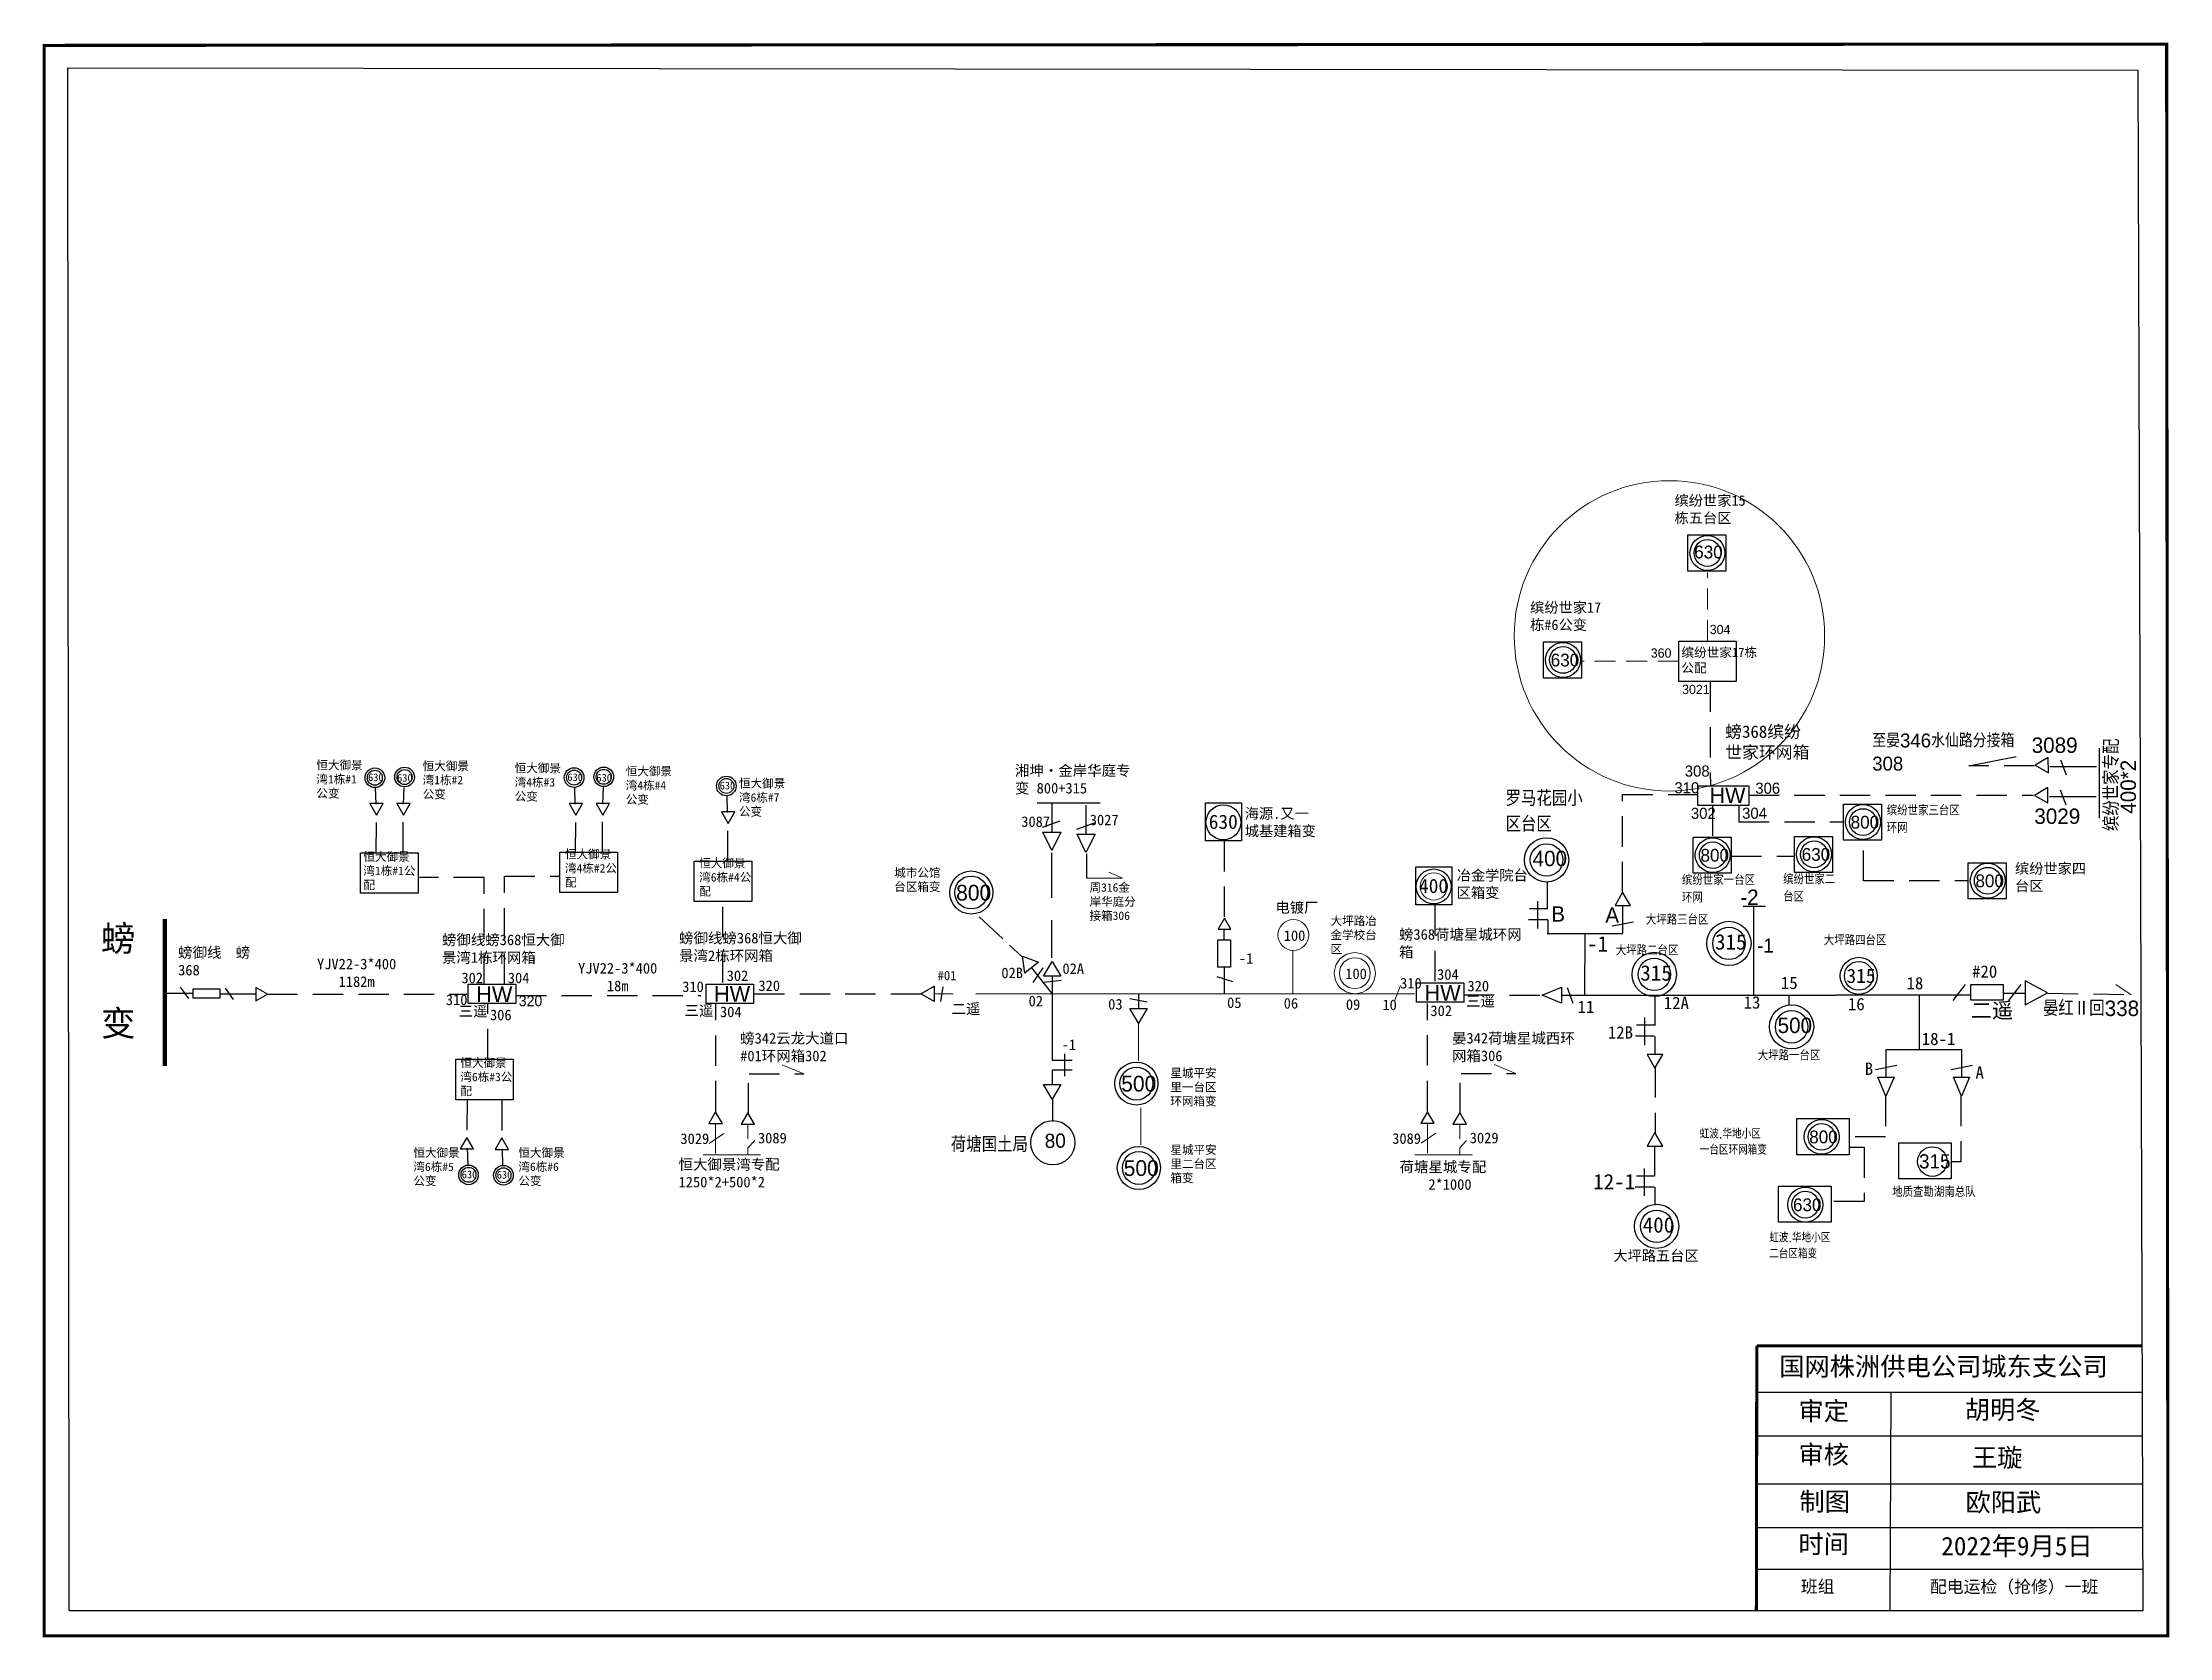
# Model space of a CAD drawing. Extents: x 0 to 344, y 0 to 258.
import ezdxf

# ---------------------------------------------------------------- set-up
doc = ezdxf.new("R2010")
doc.units = 0
doc.header["$LTSCALE"] = 0.774411
doc.linetypes.add('ACAD_ISO02W100', pattern=[15, 12, -3])
doc.linetypes.add('DASHED2', pattern=[9.525, 6.35, -3.175])
doc.layers.get('0').update_dxf_attribs({"linetype": 'CONTINUOUS'})
doc.layers.add('0-RefEdit0', color=7, linetype='CONTINUOUS')
doc.layers.add('Layer2', color=1, linetype='CONTINUOUS')
doc.styles.add('hztxt_txtstyle_0.00_0_0', font='', dxfattribs={"bigfont": 'hztxt.shx'})
doc.styles.add('hztxt_txtstyle_1.50_0_0', font='', dxfattribs={"height": 1.5, "bigfont": 'hztxt.shx'})
doc.styles.add('hztxt_txtstyle_1.69_0_0', font='', dxfattribs={"height": 1.690165, "bigfont": 'hztxt.shx'})
doc.styles.add('hztxt_txtstyle_2.25_0_0', font='', dxfattribs={"height": 2.25, "bigfont": 'hztxt.shx'})
doc.styles.add('hztxt_txtstyle_2.30_0_0', font='', dxfattribs={"height": 2.3, "bigfont": 'hztxt.shx'})
doc.styles.add('hztxt_txtstyle_2.50_0_0', font='', dxfattribs={"height": 2.5, "bigfont": 'hztxt.shx'})
doc.styles.add('hztxt_txtstyle_2.55_0_0', font='', dxfattribs={"height": 2.548625, "bigfont": 'hztxt.shx'})
doc.styles.add('hztxt_txtstyle_3.94_0_0', font='', dxfattribs={"height": 3.937672, "bigfont": 'hztxt.shx'})
doc.styles.add('hztxt_txtstyle_4.37_0_0', font='', dxfattribs={"height": 4.365533, "bigfont": 'hztxt.shx'})
doc.styles.add('hztxt_txtstyle_4.80_0_0', font='', dxfattribs={"height": 4.796915, "bigfont": 'hztxt.shx'})
doc.styles.add('SimSun_txtstyle_1.37_0_0', font='simsun.ttc', dxfattribs={"height": 1.371729})
doc.styles.add('SimSun_txtstyle_1.71_0_0', font='simsun.ttc', dxfattribs={"height": 1.714662})
doc.styles.add('SimSun_txtstyle_1.80_0_0', font='simsun.ttc', dxfattribs={"height": 1.8})
doc.styles.add('SimSun_txtstyle_2.00_0_0', font='simsun.ttc', dxfattribs={"height": 2})
doc.styles.add('SimSun_txtstyle_2.50_0_0', font='simsun.ttc', dxfattribs={"height": 2.5})
doc.styles.get("Standard").update_dxf_attribs({"font": 'simkai_0.ttf', "height": 2.5})
doc.styles.add('字体', font='simkai_0.ttf', dxfattribs={"height": 2.5})
doc.styles.add('宋', font='', dxfattribs={"height": 2.5})
doc.styles.add('宋体_txtstyle_1.50_0_0', font='SIMSUN.TTC', dxfattribs={"height": 1.5})
doc.styles.add('宋体_txtstyle_1.71_0_0', font='SIMSUN.TTC', dxfattribs={"height": 1.714662})
doc.styles.add('宋体_txtstyle_2.00_0_0', font='SIMSUN.TTC', dxfattribs={"height": 2})
doc.styles.add('宋体_txtstyle_2.50_0_0', font='SIMSUN.TTC', dxfattribs={"height": 2.5})
doc.styles.add('宋体_txtstyle_200.00_0_0200', font='SIMSUN.TTC', dxfattribs={"height": 200})
doc.styles.add('宋体_txtstyle_3.00_0_0', font='SIMSUN.TTC', dxfattribs={"height": 3})
doc.styles.add('楷体_GB2312_txtstyle_1.71_0_0', font='SIMKAI.TTF', dxfattribs={"height": 1.714662})
doc.styles.add('楷体_GB2312_txtstyle_2.50_0_0', font='SIMKAI.TTF', dxfattribs={"height": 2.5})
doc.styles.add('楷体_GB2312_txtstyle_3.00_0_0', font='SIMKAI.TTF', dxfattribs={"height": 3})
doc.styles.get('hztxt_txtstyle_0.00_0_0').set_extended_font_data('hztxt')
doc.styles.get('hztxt_txtstyle_1.50_0_0').set_extended_font_data('hztxt')
doc.styles.get('hztxt_txtstyle_1.69_0_0').set_extended_font_data('hztxt')
doc.styles.get('hztxt_txtstyle_2.25_0_0').set_extended_font_data('hztxt')
doc.styles.get('hztxt_txtstyle_2.30_0_0').set_extended_font_data('hztxt')
doc.styles.get('hztxt_txtstyle_2.50_0_0').set_extended_font_data('hztxt')
doc.styles.get('hztxt_txtstyle_2.55_0_0').set_extended_font_data('hztxt')
doc.styles.get('hztxt_txtstyle_3.94_0_0').set_extended_font_data('hztxt')
doc.styles.get('hztxt_txtstyle_4.37_0_0').set_extended_font_data('hztxt')
doc.styles.get('hztxt_txtstyle_4.80_0_0').set_extended_font_data('hztxt')
doc.styles.get('宋').set_extended_font_data('SimSun')

# ---------------------------------------------------------------- blocks, each defined once
blk = doc.blocks.new('A$C455C52E7')
for radius in [3, 2.33]:
    blk.add_circle((3, 3), radius)
at = {"insert": (1.01, 4.15), "char_height": 2.3, "width": 4.8377, "attachment_point": 1}
blk.add_mtext('315', dxfattribs=at)

msp = doc.modelspace()

# ---------------------------------------------------------------- linework, layer by layer
at = {"color": 7, "linetype": 'DASHED2', "lineweight": 0, "ltscale": 0.693657}
for p, q in [((269.58, 161.34), (269.58, 172.44)), ((264.92, 158.07), (249.33, 158.07))]:
    msp.add_line(p, q, dxfattribs=at)
at = {"linetype": 'DASHED2'}
for p, q in [((269.98, 154.79), (270.03, 137.93)), ((191.31, 128.93), (191.31, 116.37)), ((225.38, 118.54), (225.38, 105.99)), ((76.59, 103.89), (106.54, 103.89)), ((115.16, 104.16), (142.18, 104.16)), ((261.1, 92.3), (261.1, 81.58)), ((292.48, 79.32), (294.96, 79.32)), ((298.38, 81.01), (292.6, 81.01)), ((294.96, 79.32), (294.96, 70.54)), ((294.96, 70.54), (289.76, 70.54))]:
    msp.add_line(p, q, dxfattribs=at)
at = {"color": 0, "linetype": 'Continuous'}
for p, q in [((311.89, 141.11), (319.53, 142.61)), ((333.06, 132.65), (333.06, 143.96)), ((325.01, 141.01), (332.58, 141.01)), ((324.94, 136.13), (332.51, 136.13)), ((163.33, 127.04), (163.33, 119.76)), ((243.63, 117.97), (243.63, 122.26)), ((243.63, 117.97), (240.76, 117.97)), ((242.04, 119.18), (242.04, 114.75)), ((255.79, 118.38), (255.79, 113.94)), ((275.33, 118.41), (278.97, 118.41)), ((151.6, 116.64), (155.46, 113.07)), ((163.33, 116.11), (163.33, 110.01)), ((243.68, 116.16), (240.57, 116.16)), ((243.58, 113.94), (255.79, 113.94)), ((243.68, 116.16), (243.68, 113.94)), ((254.1, 115.18), (257.56, 115.87)), ((156.52, 112.08), (158.62, 110.14)), ((159.02, 107.55), (158.64, 110.28)), ((158.64, 110.28), (161.23, 109.29)), ((161.23, 109.29), (159.02, 107.55)), ((160.1, 108.4), (163.38, 104.24)), ((161.89, 108.4), (160.3, 106.02)), ((162.05, 107.03), (163.44, 109.4)), ((164.85, 107.03), (162.05, 107.03)), ((163.42, 107.03), (163.42, 93.46)), ((163.44, 109.4), (164.85, 107.03)), ((22.22, 105.28), (23.54, 103.43)), ((34.45, 104.15), (28.61, 104.15)), ((29.47, 105.11), (30.79, 103.26)), ((164.88, 106.33), (162.15, 106.02)), ((178.79, 102.83), (176.02, 103.4)), ((177.4, 104.07), (177.4, 101.79)), ((242.81, 103.98), (245.9, 105.26)), ((245.9, 102.65), (242.81, 103.98)), ((245.9, 105.26), (245.9, 102.65)), ((246.86, 105.2), (247.74, 102.68)), ((290.33, 104.03), (312.2, 104.02)), ((311.31, 105.69), (309.32, 103.13)), ((317.62, 104.3), (320.99, 104.3)), ((320.32, 105.69), (318.34, 103.13)), ((321.01, 106.27), (321.01, 102.41)), ((324.64, 104.33), (321.01, 106.27)), ((321.01, 102.41), (324.64, 104.33)), ((175.98, 101.79), (178.79, 101.79)), ((177.4, 99.41), (175.98, 101.79)), ((178.79, 101.79), (177.4, 99.41)), ((163.42, 93.46), (166.66, 93.46)), ((165.45, 94.46), (165.45, 90.84)), ((298.46, 95.15), (298.46, 90.72)), ((298.5, 95.15), (310.71, 95.15)), ((310.71, 95.15), (310.71, 90.72)), ((166.68, 91.8), (163.44, 91.8)), ((163.44, 91.8), (163.44, 89.51)), ((296.78, 91.95), (300.23, 92.65)), ((298.45, 87.59), (297.16, 90.68)), ((297.16, 90.68), (299.78, 90.68)), ((299.78, 90.68), (298.45, 87.59)), ((309.02, 91.95), (312.48, 92.65)), ((309.41, 90.68), (312.02, 90.68)), ((310.7, 87.59), (309.41, 90.68)), ((312.02, 90.68), (310.7, 87.59)), ((162.01, 89.52), (164.82, 89.52)), ((163.43, 87.14), (162.01, 89.52)), ((164.82, 89.52), (163.43, 87.14)), ((163.46, 87.08), (163.46, 83.53)), ((277.59, 39.67), (339.96, 39.67)), ((299.24, 39.66), (299.08, 4.21)), ((277.59, 32.57), (339.96, 32.57)), ((277.59, 24.82), (339.96, 24.82)), ((277.59, 17.72), (339.96, 17.72)), ((277.65, 10.98), (340.02, 10.98))]:
    msp.add_line(p, q, dxfattribs=at)
at = {"color": 0, "linetype": 'DASHED2'}
for p, q in [((326.76, 142.1), (327.67, 139.66)), ((322.53, 141.11), (311.89, 141.11)), ((53.93, 134.9), (53.86, 137.63)), ((58.37, 134.9), (58.5, 137.63)), ((86.2, 134.92), (86.14, 137.65)), ((90.65, 134.92), (90.77, 137.65)), ((110.86, 133.57), (110.8, 136.29)), ((255.82, 120.65), (255.82, 136.56)), ((255.82, 136.48), (267.94, 136.48)), ((270.4, 134.72), (270.4, 129.49)), ((274.64, 134.72), (274.64, 131.92)), ((276.25, 136.39), (322.36, 136.39)), ((326.69, 137.22), (327.6, 134.78)), ((53.96, 127.01), (53.99, 133.12)), ((58.31, 127.1), (58.31, 133.16)), ((86.24, 127.03), (86.26, 133.15)), ((90.58, 127.13), (90.58, 133.18)), ((110.9, 125.68), (110.93, 131.79)), ((274.64, 132.05), (291.5, 132.05)), ((294.82, 122.5), (294.82, 129.13)), ((273.42, 126.5), (283.55, 126.5)), ((71.41, 123.01), (60.95, 123.01)), ((71.44, 105.64), (71.41, 123.01)), ((74.74, 105.78), (74.74, 123.24)), ((74.74, 123.24), (83.59, 123.24)), ((294.85, 122.55), (311.71, 122.55)), ((110.1, 106.01), (110.1, 119.01)), ((36.31, 104.11), (68.88, 104.11)), ((230.12, 104.02), (242.81, 103.98)), ((324.7, 104.3), (338.13, 104.05)), ((72.02, 93.59), (72.01, 102.53)), ((108.94, 85.15), (108.94, 102.61)), ((224.22, 85.18), (224.22, 102.64)), ((114.23, 84.82), (114.23, 91.24)), ((114.36, 91.24), (123.21, 91.24)), ((229.51, 84.85), (229.51, 91.27)), ((229.65, 91.27), (238.5, 91.27)), ((68.67, 87.04), (68.64, 80.93)), ((74.32, 86.98), (74.29, 80.87)), ((298.37, 87.69), (298.37, 81.01)), ((310.61, 87.69), (310.61, 76.97)), ((68.7, 79.16), (68.77, 76.43)), ((74.35, 79.09), (74.42, 76.36))]:
    msp.add_line(p, q, dxfattribs=at)
at = {"linetype": 'Continuous'}
for p, q in [((171.18, 135.06), (161.01, 135.06)), ((163.41, 130.4), (163.41, 135.06)), ((168.96, 130.09), (168.96, 134.76)), ((168.99, 126.86), (168.99, 122.9)), ((191.29, 112.91), (191.29, 114.65)), ((190.09, 107), (192.61, 106.17)), ((191.32, 104.16), (191.32, 108.43)), ((261.02, 104.02), (261.02, 99.07)), ((259.35, 100.33), (259.35, 95.89)), ((261, 97.31), (257.88, 97.31)), ((260.95, 99.11), (258.07, 99.11)), ((261.05, 97.29), (261.05, 94.42)), ((261, 79.58), (261, 74.63)), ((259.33, 75.89), (259.33, 71.45)), ((260.98, 72.86), (257.86, 72.86)), ((260.93, 74.67), (258.05, 74.67)), ((261.03, 72.85), (261.03, 69.97))]:
    msp.add_line(p, q, dxfattribs=at)
at = {"color": 7, "linetype": 'Continuous', "lineweight": 0, "ltscale": 0.569532}
for p, q in [((168.99, 122.9), (174.8, 122.9)), ((174.8, 122.9), (172.58, 123.91))]:
    msp.add_line(p, q, dxfattribs=at)
at = {"color": 7, "linetype": 'Continuous', "lineweight": 0, "ltscale": 0.996949}
for p, q in [((202.39, 104.15), (202.39, 111.14)), ((219.83, 105.54), (218.93, 103.15))]:
    msp.add_line(p, q, dxfattribs=at)
at = {"color": 0, "linetype": 'ACAD_ISO02W100'}
msp.add_line((24.24, 104.25), (19.72, 104.26), dxfattribs=at)
for p, q in [((142.18, 104.16), (144.3, 105.45)), ((144.3, 102.97), (142.18, 104.16)), ((144.3, 105.45), (144.3, 102.97))]:
    msp.add_line(p, q)
at = {"color": 7, "linetype": 'Continuous', "lineweight": 0, "ltscale": 0.232568}
msp.add_line((144.3, 104.21), (147.37, 104.21), dxfattribs=at)
at = {"color": 7}
msp.add_line((145.41, 102.97), (145.78, 105.32), dxfattribs=at)
at = {"linetype": 'ByBlock'}
msp.add_line((151.05, 104.19), (222.12, 104.24), dxfattribs=at)
at = {"color": 0}
for p, q in [((245.9, 103.98), (290.3, 103.98)), ((282.76, 103.97), (282.76, 102.36)), ((303.86, 103.98), (303.86, 95.23))]:
    msp.add_line(p, q, dxfattribs=at)
at = {"color": 7, "linetype": 'Continuous', "lineweight": 0, "ltscale": 0.703076}
msp.add_line((338.17, 104.03), (335.69, 105.68), dxfattribs=at)
at = {"color": 7, "linetype": 'Continuous', "lineweight": 0, "ltscale": 0.488282}
for p, q in [((177.4, 99.41), (177.4, 93.39)), ((177.79, 85.73), (177.79, 79.71))]:
    msp.add_line(p, q, dxfattribs=at)
at = {"color": 7, "linetype": 'Continuous', "lineweight": 0, "ltscale": 0.962109}
for p, q in [((123.21, 91.24), (119.71, 92.7)), ((238.5, 91.27), (234.99, 92.72))]:
    msp.add_line(p, q, dxfattribs=at)
at = {"color": 7, "linetype": 'Continuous', "lineweight": 0, "ltscale": 0.403993}
for p, q in [((108.92, 83.18), (108.92, 78.33)), ((224.21, 83.21), (224.21, 78.35)), ((114.14, 79.24), (114.14, 78.2)), ((229.43, 79.26), (229.43, 78.23))]:
    msp.add_line(p, q, dxfattribs=at)
at = {"color": 7, "linetype": 'Continuous', "lineweight": 0, "ltscale": 0.346359}
for p, q in [((114.14, 83.05), (114.14, 80.69)), ((229.43, 83.08), (229.43, 80.71))]:
    msp.add_line(p, q, dxfattribs=at)
at = {"color": 7, "linetype": 'Continuous', "lineweight": 0, "ltscale": 1.122204}
for p, q in [((110.27, 81.56), (107.89, 79.95)), ((115.25, 80.43), (114.14, 79.24)), ((225.56, 81.59), (223.17, 79.97)), ((230.53, 80.45), (229.43, 79.26)), ((106.89, 78.1), (116.2, 78.1)), ((222.17, 78.13), (231.49, 78.13))]:
    msp.add_line(p, q, dxfattribs=at)
at = {"color": 0, "linetype": 'Continuous', "const_width": 0.5}
msp.add_lwpolyline([(0.16, 257.84), (343.93, 258.05), (344.13, 0.16), (0.16, 0.16)], close=True, dxfattribs=at)
at = {"color": 0, "linetype": 'Continuous'}
for points in [[(3.99, 254.22), (339.24, 253.8), (340.09, 4.21), (4.2, 4.21)], [(266.39, 178.53), (272.54, 178.53), (272.54, 172.68), (266.39, 172.68)], [(243, 161.2), (249.15, 161.2), (249.15, 155.35), (243, 155.35)], [(267.98, 134.72), (267.98, 137.91), (276.25, 137.91), (276.25, 134.72)], [(194.09, 135.14), (194.09, 128.99), (188.24, 128.99), (188.24, 135.14)], [(291.58, 134.93), (297.73, 134.93), (297.73, 129.08), (291.58, 129.08)], [(267.25, 129.57), (273.4, 129.57), (273.4, 123.72), (267.25, 123.72)], [(283.65, 129.7), (289.8, 129.7), (289.8, 123.86), (283.65, 123.86)], [(228.15, 124.75), (228.15, 118.6), (222.3, 118.6), (222.3, 124.75)], [(311.79, 125.43), (317.94, 125.43), (317.94, 119.59), (311.79, 119.59)], [(24.33, 104.99), (28.62, 104.99), (28.62, 103.47), (24.33, 103.47)], [(312.23, 105.7), (317.47, 105.7), (317.47, 103.14), (312.23, 103.14)]]:
    msp.add_lwpolyline(points, close=True, dxfattribs=at)
at = {"color": 0}
for points in [[(264.92, 161.34), (274.23, 161.34), (274.23, 154.79), (264.92, 154.79)], [(322.62, 141.22), (324.79, 140), (324.76, 142.48)], [(322.55, 136.33), (324.71, 135.12), (324.69, 137.6)], [(51.41, 127.03), (60.72, 127.03), (60.72, 120.48), (51.41, 120.48)], [(83.71, 127.14), (93.02, 127.14), (93.02, 120.59), (83.71, 120.59)], [(105.45, 125.68), (114.76, 125.68), (114.76, 119.13), (105.45, 119.13)], [(255.82, 120.65), (254.6, 118.49), (257.08, 118.52)], [(66.84, 93.59), (76.15, 93.59), (76.15, 87.04), (66.84, 87.04)], [(284.02, 83.97), (292.51, 83.97), (292.51, 78.1), (284.02, 78.1)]]:
    msp.add_lwpolyline(points, close=True, dxfattribs=at)
at = {"color": 0, "linetype": 'DASHED2'}
for points in [[(53.99, 133.12), (55.08, 135), (52.91, 135)], [(58.37, 133.12), (59.46, 135), (57.29, 135)], [(86.27, 133.15), (87.35, 135.02), (85.18, 135.02)], [(90.65, 133.15), (91.73, 135.02), (89.57, 135.02)], [(110.93, 131.79), (112.01, 133.67), (109.85, 133.67)], [(36.33, 104.12), (34.46, 105.21), (34.46, 103.04)], [(108.92, 85.06), (107.84, 83.18), (110.01, 83.18)], [(114.14, 84.93), (113.06, 83.05), (115.23, 83.05)], [(224.21, 85.08), (223.12, 83.21), (225.29, 83.21)], [(229.43, 84.96), (228.34, 83.08), (230.51, 83.08)], [(68.64, 80.93), (67.55, 79.06), (69.72, 79.06)], [(74.29, 80.87), (73.2, 78.99), (75.37, 78.99)]]:
    msp.add_lwpolyline(points, close=True, dxfattribs=at)
at = {"color": 0, "linetype": 'Continuous'}
for points, const_width in [([(19.72, 116.33), (19.73, 92.51)], 0.686), ([(277.55, 47.18), (277.48, 4.21)], 0.5), ([(277.59, 47.18), (339.96, 47.18)], 0.5)]:
    msp.add_lwpolyline(points, dxfattribs=dict(at, const_width=const_width))
at = {"linetype": 'Continuous'}
for points in [[(191.33, 116.45), (190.3, 114.66), (192.36, 114.66)], [(192.32, 112.92), (192.32, 108.5), (190.25, 108.5), (190.25, 112.92)], [(68.87, 105.73), (76.54, 105.73), (76.54, 102.61), (68.87, 102.61)], [(107.38, 105.76), (115.05, 105.76), (115.05, 102.64), (107.38, 102.64)], [(222.44, 105.95), (230.12, 105.95), (230.12, 102.82), (222.44, 102.82)], [(261.06, 92.14), (262.35, 94.37), (259.77, 94.37)], [(261.06, 81.73), (259.77, 79.5), (262.35, 79.5)]]:
    msp.add_lwpolyline(points, close=True, dxfattribs=at)
at = {"color": 7}
for points in [[(300.54, 80.06), (309.02, 80.06), (309.02, 74.19), (300.54, 74.19)], [(281.09, 73.04), (289.57, 73.04), (289.57, 67.17), (281.09, 67.17)]]:
    msp.add_lwpolyline(points, close=True, dxfattribs=at)
at = {"color": 12, "linetype": 'Continuous', "lineweight": 0, "ltscale": 1.529576, "true_color": 0xc00000}
msp.add_circle((263.4, 162.18), 25.14, dxfattribs=at)
at = {"color": 0}
for centre, radius in [((269.56, 175.61), 2.83), ((269.56, 175.61), 2.17), ((246.17, 158.28), 2.83), ((246.17, 158.28), 2.17), ((53.73, 139.19), 1.59), ((53.73, 139.19), 1.21), ((58.54, 139.31), 1.59), ((58.54, 139.31), 1.21), ((86, 139.22), 1.59), ((86, 139.22), 1.21), ((90.81, 139.34), 1.59), ((90.81, 139.34), 1.21), ((110.66, 137.86), 1.59), ((110.66, 137.86), 1.21), ((191.17, 131.97), 2.83), ((294.75, 132.01), 2.83), ((294.75, 132.01), 2.17), ((270.42, 126.65), 2.83), ((270.42, 126.65), 2.17), ((286.82, 126.79), 2.83), ((286.82, 126.79), 2.17), ((225.23, 121.58), 2.83), ((314.96, 122.51), 2.83), ((314.96, 122.51), 2.17), ((288.04, 81.02), 2.83), ((288.04, 81.02), 2.17), ((68.9, 74.86), 1.59), ((68.9, 74.86), 1.21), ((74.56, 74.8), 1.59), ((74.56, 74.8), 1.21)]:
    msp.add_circle(centre, radius, dxfattribs=at)
at = {"color": 0, "linetype": 'Continuous'}
for centre, radius in [((243.5, 125.88), 3.58), ((243.5, 125.88), 2.63), ((273.04, 112.36), 3.58), ((273.04, 112.36), 2.63), ((260.95, 107.33), 3.58), ((260.95, 107.33), 2.63), ((283.19, 98.85), 3.58), ((283.19, 98.85), 2.63), ((163.54, 80.07), 3.58), ((261.33, 66.52), 3.58), ((261.33, 66.52), 2.63)]:
    msp.add_circle(centre, radius, dxfattribs=at)
for centre, radius in [((150.33, 120.6), 3.49), ((150.33, 120.6), 2.67), ((177.07, 89.65), 3.49), ((177.07, 89.65), 2.67), ((177.47, 75.98), 3.49), ((177.47, 75.98), 2.67), ((285.4, 70.03), 2.83), ((285.4, 70.03), 2.17)]:
    msp.add_circle(centre, radius)
at = {"color": 7, "linetype": 'Continuous', "lineweight": 0, "ltscale": 0.561901}
msp.add_circle((225.23, 121.58), 2.2, dxfattribs=at)
at = {"color": 7, "linetype": 'Continuous', "lineweight": 0, "ltscale": 0.996949}
for centre, radius in [((202.49, 113.72), 2.5), ((212.45, 107.53), 3.33), ((212.45, 107.53), 2.5)]:
    msp.add_circle(centre, radius, dxfattribs=at)
at = {"color": 7}
msp.add_circle((305.98, 77.02), 2.4, dxfattribs=at)
at = {"layer": '0-RefEdit0', "ltscale": 2}
for p, q in [((161.87, 131.18), (164.73, 132.2)), ((167.42, 130.87), (170.27, 131.9)), ((161.87, 130.38), (164.84, 130.38)), ((163.36, 127.41), (161.93, 130.38)), ((164.84, 130.38), (163.36, 127.41)), ((167.42, 130.07), (170.38, 130.07)), ((168.9, 127.11), (167.48, 130.07)), ((170.38, 130.07), (168.9, 127.11))]:
    msp.add_line(p, q, dxfattribs=at)
at = {"layer": '0-RefEdit0', "color": 0, "linetype": 'ByBlock', "ltscale": 2}
msp.add_line((310.61, 76.97), (309.01, 76.97), dxfattribs=at)
at = {"layer": 'Layer2', "color": 0, "linetype": 'Continuous'}
for p, q in [((277.04, 118.41), (277.03, 103.98)), ((249.69, 113.94), (249.65, 104.03))]:
    msp.add_line(p, q, dxfattribs=at)

# ---------------------------------------------------------------- block references
at = {"color": 0, "rotation": 360}
msp.add_blockref('A$C455C52E7', (291.07, 104.1), dxfattribs=at)

# ---------------------------------------------------------------- texts
at = {"color": 7, "linetype": 'Continuous', "style": '宋体_txtstyle_2.00_0_0'}
msp.add_text('#20', height=2, dxfattribs=at).set_placement((312.41, 106.8))
at = {"color": 2, "linetype": 'Continuous', "true_color": 0xffff00}
msp.add_text('二遥', height=2.5, dxfattribs=at).set_placement((312.23, 100.26))
at = {"color": 0, "attachment_point": 1}
for s, insert, char_height, width, style in [('{\\fSimSun|b0|i0|c134|p2;缤纷世家15栋五台区}', (264.22, 184.95), 1.6902, 12.3911, 'hztxt_txtstyle_3.94_0_0'), ('630', (267.41, 176.8), 2.07, 4.3539, 'hztxt_txtstyle_0.00_0_0'), ('630', (244.17, 159.3), 2.07, 4.3539, 'hztxt_txtstyle_0.00_0_0'), ('3089', (322.07, 145.72), 2.5, 8.7401, 'hztxt_txtstyle_0.00_0_0'), ('{\\fSimSun|b0|i0|c134|p2;海源.又一城基建箱变}', (194.62, 134.24), 1.6902, 12.1394, 'hztxt_txtstyle_0.00_0_0'), ('罗马花园小区台区', (236.86, 137.11), 2.5, 14.0083, 'hztxt_txtstyle_0.00_0_0'), ('缤纷世家三台区环网', (298.59, 134.77), 1.69, 11.8243, 'hztxt_txtstyle_4.37_0_0'), ('800', (292.75, 133.03), 2.07, 4.3539, 'hztxt_txtstyle_0.00_0_0'), ('3029', (322.5, 134.21), 2.5, 8.7401, 'hztxt_txtstyle_0.00_0_0'), ('800', (268.43, 127.67), 2.07, 4.3539, 'hztxt_txtstyle_0.00_0_0'), ('630', (284.82, 127.81), 2.07, 4.3539, 'hztxt_txtstyle_0.00_0_0'), ('400', (241.24, 127.36), 2.5, 4.8377, 'hztxt_txtstyle_0.00_0_0'), ('{\\fSimSun|b0|i0|c134|p2;缤纷世家四台区}', (319.36, 125.34), 1.6902, 11.8243, 'hztxt_txtstyle_4.37_0_0'), ('缤纷世家一台区环网', (265.42, 123.48), 1.69, 12.0201, 'hztxt_txtstyle_3.94_0_0'), ('缤纷世家二台区', (281.81, 123.61), 1.69, 9.564, 'hztxt_txtstyle_3.94_0_0'), ('800', (312.96, 123.53), 2.07, 4.3539, 'hztxt_txtstyle_0.00_0_0'), ('大坪路三台区', (259.58, 117.07), 1.69, 16.3465, 'hztxt_txtstyle_0.00_0_0'), ('{\\fSimSun|b0|i0|c134|p2;315}', (270.78, 113.85), 2.5, 4.8377, 'hztxt_txtstyle_0.00_0_0'), ('大坪路四台区', (288.4, 113.74), 1.69, 16.3465, 'hztxt_txtstyle_0.00_0_0'), ('大坪路二台区', (254.71, 112.09), 1.69, 16.3465, 'hztxt_txtstyle_0.00_0_0'), ('-1', (277.59, 113.17), 2.3, 22.81, 'hztxt_txtstyle_0.00_0_0'), ('{\\fSimSun|b0|i0|c134|p2;315}', (258.68, 108.82), 2.5, 4.8377, 'hztxt_txtstyle_0.00_0_0'), ('500', (280.92, 100.33), 2.5, 4.8377, 'hztxt_txtstyle_0.00_0_0'), ('大坪路一台区', (277.7, 95.08), 1.69, 16.3465, 'hztxt_txtstyle_0.00_0_0'), ('{\\H0.92x;虹波.华地小区\\P一台区环网箱变}', (268.3, 82.3), 1.6902, 16.3465, 'hztxt_txtstyle_0.00_0_0'), ('800', (286.04, 82.04), 2.07, 4.3539, 'hztxt_txtstyle_0.00_0_0'), ('地质查勘湖南总队', (299.47, 72.97), 1.69, 19.8014, 'hztxt_txtstyle_4.80_0_0'), ('{\\fSimSun|b0|i0|c134|p2;400}', (259.07, 68), 2.5, 4.8377, 'hztxt_txtstyle_0.00_0_0'), ('{\\H0.92x;虹波.华地小区\\P二台区箱变}', (279.55, 65.47), 1.6902, 16.3465, 'hztxt_txtstyle_0.00_0_0'), ('{\\fSimSun|b0|i0|c134|p2;大坪路五台区}', (254.31, 62.62), 1.6902, 16.3465, 'hztxt_txtstyle_0.00_0_0')]:
    msp.add_mtext(s, dxfattribs=dict(at, insert=insert, char_height=char_height, width=width, style=style))
at = {"color": 7, "attachment_point": 1}
for s, insert, char_height, width, style in [('{\\fSimSun|b0|i0|c134|p2;缤纷世家17栋#6公变}', (240.83, 167.63), 1.6902, 12.3911, 'hztxt_txtstyle_1.69_0_0'), ('{\\fSimSun|b0|i0|c134|p2;缤纷世家17栋公配}', (265.33, 160.25), 1.5, 12.3911, 'hztxt_txtstyle_1.50_0_0'), ('{\\fSimSun|b0|i0|c134|p2;冶金学院台区箱变}', (228.94, 124.24), 1.6902, 12.1394, 'hztxt_txtstyle_1.69_0_0'), ('{\\fSimSun|b0|i0|c134|p2;电镀厂}', (199.61, 119.02), 1.6902, 12.1394, 'hztxt_txtstyle_1.69_0_0'), ('15', (281.45, 106.96), 2, 16.4292, '宋体_txtstyle_2.00_0_0'), ('18', (301.8, 106.91), 2, 16.4292, '宋体_txtstyle_2.00_0_0'), ('13', (275.41, 103.79), 2, 16.4292, '宋体_txtstyle_2.00_0_0'), ('16', (292.31, 103.53), 2, 16.4292, '宋体_txtstyle_2.00_0_0'), ('18-1', (304.27, 97.89), 2, 3.4516, '宋体_txtstyle_2.00_0_0'), ('315', (303.81, 78.2), 2.3, 4.8377, 'hztxt_txtstyle_0.00_0_0')]:
    msp.add_mtext(s, dxfattribs=dict(at, insert=insert, char_height=char_height, width=width, style=style))
at = {"color": 7, "linetype": 'DASHED2', "lineweight": 0, "ltscale": 0.693657, "char_height": 1.5, "attachment_point": 1, "style": 'hztxt_txtstyle_1.50_0_0'}
for s, insert in [('304', (269.93, 163.96)), ('360', (260.38, 160.15)), ('3021', (265.45, 154.25))]:
    msp.add_mtext(s, dxfattribs=dict(at, insert=insert))
at = {"color": 7, "linetype": 'Continuous', "attachment_point": 1}
for s, insert, char_height, width, style in [('螃368缤纷^M^J世家环网箱', (272.43, 147.66), 2, 16.1162, '宋体_txtstyle_2.00_0_0'), ('国网株洲供电公司城东支公司', (281.18, 45.32), 3, 82.0179, '楷体_GB2312_txtstyle_3.00_0_0'), ('胡明冬', (311.23, 38.32), 3, 23.4615, '宋体_txtstyle_3.00_0_0'), ('{\\fSimSun|b0|i0|c134|p2;王璇}', (312.39, 30.56), 3, 23.4615, '楷体_GB2312_txtstyle_3.00_0_0'), ('2022年9月5日', (307.42, 16.23), 3, 31.3309, '宋体_txtstyle_3.00_0_0')]:
    msp.add_mtext(s, dxfattribs=dict(at, insert=insert, char_height=char_height, width=width, style=style))
at = {"color": 2, "true_color": 0xffff00, "insert": (296.25, 146.36), "char_height": 2.25, "width": 26.1173, "attachment_point": 1, "style": 'hztxt_txtstyle_2.25_0_0'}
msp.add_mtext('至晏346水仙路分接箱308', dxfattribs=at)
at = {"color": 0, "attachment_point": 1, "style": 'hztxt_txtstyle_0.00_0_0'}
for s, insert, char_height, width, rotation in [('缤纷世家专配', (333.72, 130.55), 2.5, 27.5794, 90), ('400*2', (336.46, 133.36), 2.5, 8.7401, 90), ('80', (162.19, 81.5), 2.3, 4.8377, 1.2274)]:
    msp.add_mtext(s, dxfattribs=dict(at, insert=insert, char_height=char_height, width=width, rotation=rotation))
at = {"color": 0, "linetype": 'DASHED2'}
for s, insert, char_height, width, attachment_point, style in [('恒大御景湾1栋#1公变', (44.27, 141.92), 1.3717, 7.8977, 1, '宋'), ('恒大御景湾1栋#2公变', (61.48, 141.78), 1.3717, 7.8977, 1, '宋'), ('恒大御景湾4栋#3公变', (76.38, 141.43), 1.3717, 7.8977, 1, '宋'), ('630', (52.63, 139.88), 1.235, 1.6255, 1, '宋'), ('630', (57.33, 139.79), 1.235, 1.6255, 1, '宋'), ('630', (84.91, 139.9), 1.235, 1.6255, 1, '宋'), ('630', (89.61, 139.81), 1.235, 1.6255, 1, '宋'), ('恒大御景湾4栋#4公变', (94.37, 140.93), 1.3717, 7.8977, 1, '宋'), ('630', (109.57, 138.54), 1.235, 1.6255, 1, '宋'), ('{\\H0.9x;310}', (264.21, 138.47), 2, 5.1174, 1, 'hztxt_txtstyle_0.00_0_0'), ('{\\H0.9x;308}', (265.89, 141.18), 2, 5.1174, 1, 'hztxt_txtstyle_0.00_0_0'), ('{\\H0.9x;306}', (277.31, 138.4), 2, 5.1174, 1, 'hztxt_txtstyle_0.00_0_0'), ('{\\H0.9x;302}', (266.88, 134.33), 2, 5.1174, 1, 'hztxt_txtstyle_0.00_0_0'), ('{\\fArial|b0|i0|c0|p32;\\H1.25x;HW}', (269.89, 137.59), 2, 5.1174, 1, 'hztxt_txtstyle_0.00_0_0'), ('{\\H0.9x;304}', (275.18, 134.35), 2, 5.1174, 1, 'hztxt_txtstyle_0.00_0_0'), ('恒大御景湾4栋#2公配', (84.53, 127.5), 1.3717, 8.7772, 1, '宋'), ('恒大御景湾1栋#1公配', (51.88, 127.08), 1.3717, 8.7772, 1, '宋'), ('YJV22-3*400\\P1182m', (50.78, 109.88), 1.7147, 12.3396, 2, '宋'), ('YJV22-3*400\\P18m', (93.06, 109.19), 1.7147, 12.3396, 2, '宋')]:
    msp.add_mtext(s, dxfattribs=dict(at, insert=insert, char_height=char_height, width=width, attachment_point=attachment_point, style=style))
at = {"attachment_point": 1}
for s, insert, char_height, width, style in [('{\\fSimSun|b0|i0|c134|p2;湘坤·金岸华庭专变 800+315}', (157.41, 141.22), 1.7147, 20.0773, '楷体_GB2312_txtstyle_1.71_0_0'), ('3087', (158.42, 132.94), 1.715, 5.4944, 'SimSun_txtstyle_1.71_0_0'), ('3027', (169.52, 133.22), 1.715, 5.4944, 'SimSun_txtstyle_1.71_0_0'), ('{\\fSimSun|b0|i0|c134|p2;630}', (188.79, 133.21), 2.3, 16.4292, 'hztxt_txtstyle_0.00_0_0'), ('800', (147.87, 121.85), 2.549, 5.3606, 'hztxt_txtstyle_0.00_0_0'), ('{\\fSimSun|b0|i0|c134|p2;400}', (222.85, 122.82), 2.3, 16.4292, 'hztxt_txtstyle_2.30_0_0'), ('100', (200.93, 114.48), 1.715, 5.4944, 'SimSun_txtstyle_1.71_0_0'), ('螃368荷塘星城环网箱', (219.6, 114.67), 1.7147, 20.0773, '宋体_txtstyle_1.71_0_0'), ('-1', (193.66, 110.79), 1.715, 5.4944, 'SimSun_txtstyle_1.71_0_0'), ('302', (67.75, 107.62), 1.715, 4.4992, 'SimSun_txtstyle_2.50_0_0'), ('304', (75.27, 107.62), 1.715, 4.4992, 'SimSun_txtstyle_2.50_0_0'), ('302', (110.71, 107.99), 1.715, 4.4992, '宋'), ('02B', (155.2, 108.44), 1.715, 5.4944, 'SimSun_txtstyle_1.71_0_0'), ('02A', (165.09, 109.13), 1.715, 5.4944, 'SimSun_txtstyle_1.71_0_0'), ('100', (210.9, 108.29), 1.715, 5.4944, 'SimSun_txtstyle_1.71_0_0'), ('304', (225.77, 108.18), 1.715, 4.4992, 'SimSun_txtstyle_1.71_0_0'), ('310', (65.23, 104.08), 1.715, 4.4992, '宋'), ('310', (103.51, 106.2), 1.715, 4.4992, '宋'), ('320', (115.85, 106.36), 1.715, 5.4944, 'SimSun_txtstyle_2.50_0_0'), ('02', (159.61, 103.87), 1.715, 5.4944, 'SimSun_txtstyle_1.71_0_0'), ('05', (191.76, 103.61), 1.715, 5.4944, 'SimSun_txtstyle_1.71_0_0'), ('06', (200.93, 103.51), 1.715, 5.4944, 'SimSun_txtstyle_1.71_0_0'), ('310', (219.78, 106.77), 1.715, 5.4944, 'SimSun_txtstyle_1.71_0_0'), ('320', (230.69, 106.31), 1.715, 5.4944, 'SimSun_txtstyle_1.71_0_0'), ('12A', (262.48, 103.71), 2, 7.9219, '宋体_txtstyle_2.00_0_0'), ('306', (72.38, 101.63), 1.715, 4.4992, '宋'), ('\\pt15;304', (109.63, 102.12), 1.715, 5.4944, '宋'), ('03', (172.5, 103.36), 1.715, 5.4944, 'SimSun_txtstyle_1.71_0_0'), ('09', (211, 103.31), 1.715, 5.4944, 'SimSun_txtstyle_1.71_0_0'), ('10', (216.91, 103.26), 1.715, 5.4944, 'SimSun_txtstyle_1.71_0_0'), ('\\pt15;302', (224.69, 102.3), 1.715, 5.4944, 'SimSun_txtstyle_1.71_0_0'), ('{\\fSimSun|b0|i0|c134|p2;螃342云龙大道口#01环网箱302}', (112.9, 97.84), 1.7147, 20.0773, '楷体_GB2312_txtstyle_2.50_0_0'), ('-1', (164.97, 96.8), 1.715, 5.4944, 'SimSun_txtstyle_1.71_0_0'), ('{\\fSimSun|b0|i0|c134|p2;晏342荷塘星城西环网箱306}', (228.19, 97.86), 1.7147, 20.0773, '楷体_GB2312_txtstyle_1.71_0_0'), ('12B', (253.42, 98.93), 2, 7.9219, '宋体_txtstyle_2.00_0_0'), ('500', (174.61, 90.91), 2.549, 5.3606, 'hztxt_txtstyle_2.55_0_0'), ('3029', (103.22, 81.58), 1.715, 5.4944, 'SimSun_txtstyle_2.50_0_0'), ('3089', (115.78, 81.68), 1.715, 5.4944, 'SimSun_txtstyle_2.50_0_0'), ('荷塘国土局', (147.01, 81.05), 2.5, 19.9359, 'hztxt_txtstyle_0.00_0_0'), ('3089', (218.5, 81.6), 1.715, 5.4944, 'SimSun_txtstyle_1.71_0_0'), ('3029', (231.06, 81.7), 1.715, 5.4944, 'SimSun_txtstyle_1.71_0_0'), ('恒大御景湾专配^M^J1250*2+500*2', (102.92, 77.41), 1.7147, 20.0773, '楷体_GB2312_txtstyle_1.71_0_0'), ('500', (175.01, 77.23), 2.549, 5.3606, 'hztxt_txtstyle_2.55_0_0'), ('荷塘星城专配^M^J    2*1000', (219.69, 77.02), 1.7147, 20.0773, '楷体_GB2312_txtstyle_1.71_0_0'), ('630', (283.41, 71.05), 2.07, 4.3539, 'hztxt_txtstyle_0.00_0_0')]:
    msp.add_mtext(s, dxfattribs=dict(at, insert=insert, char_height=char_height, width=width, style=style))
at = {"color": 7, "linetype": 'DASHED2'}
for s, insert, char_height, width, attachment_point, style in [('恒大御景湾6栋#7公变', (112.71, 138.97), 1.3717, 7.8977, 1, 'SimSun_txtstyle_2.00_0_0'), ('恒大御景湾6栋#4公配', (106.27, 126.04), 1.3717, 8.7772, 1, 'SimSun_txtstyle_2.00_0_0'), ('城市公馆台区箱变', (137.85, 124.5), 1.372, 7.8977, 1, 'SimSun_txtstyle_1.37_0_0'), ('周316金岸华庭分接箱306', (169.48, 122.1), 1.3717, 7.8977, 1, 'SimSun_txtstyle_1.37_0_0'), ('大坪路冶金学校台区', (208.51, 116.69), 1.372, 7.8977, 1, 'SimSun_txtstyle_1.37_0_0'), ('三遥', (232.8, 103.86), 1.715, 12.3396, 2, 'SimSun_txtstyle_1.71_0_0'), ('三遥', (69.64, 102.23), 1.715, 12.3396, 2, 'SimSun_txtstyle_1.71_0_0'), ('三遥', (106.22, 102.34), 1.715, 12.3396, 2, 'SimSun_txtstyle_1.71_0_0'), ('恒大御景湾6栋#3公配', (67.59, 93.69), 1.3717, 8.7772, 1, 'SimSun_txtstyle_2.00_0_0'), ('星城平安里一台区环网箱变', (182.57, 92.04), 1.3717, 7.8977, 1, 'SimSun_txtstyle_1.37_0_0'), ('恒大御景湾6栋#5公变', (59.98, 79.13), 1.3717, 7.8977, 1, 'SimSun_txtstyle_2.00_0_0'), ('恒大御景湾6栋#6公变', (76.98, 79.13), 1.3717, 7.8977, 1, 'SimSun_txtstyle_2.00_0_0'), ('星城平安里二台区箱变', (182.58, 79.61), 1.372, 7.8977, 1, 'SimSun_txtstyle_1.37_0_0'), ('630', (67.81, 75.55), 1.235, 1.6255, 1, 'SimSun_txtstyle_1.80_0_0'), ('630', (73.46, 75.49), 1.235, 1.6255, 1, 'SimSun_txtstyle_1.80_0_0')]:
    msp.add_mtext(s, dxfattribs=dict(at, insert=insert, char_height=char_height, width=width, attachment_point=attachment_point, style=style))
at = {"color": 0, "linetype": 'Continuous', "attachment_point": 1, "style": '字体'}
for s, insert, char_height, width in [('{\\fSimSun|b0|i0|c134|p2;螃\\P\\P变}', (9.36, 115.21), 4.1152, 26.4259), ('审定', (284.29, 38.11), 3, 23.4615), ('审核', (284.29, 31.05), 3, 23.4615), ('制图', (284.45, 23.43), 3, 23.4615), ('{\\fSimSun|b0|i0|c134|p2;欧阳武}', (311.35, 23.32), 3, 33.0539), ('时间', (284.29, 16.55), 3, 23.4615)]:
    msp.add_mtext(s, dxfattribs=dict(at, insert=insert, char_height=char_height, width=width))
at = {"attachment_point": 1}
for s, insert, char_height, width in [('{\\fSimSun|b0|i0|c134|p2;螃御线螃368恒大御景湾1栋环网箱}', (64.6, 113.79), 1.7147, 20.0773), ('{\\fSimSun|b0|i0|c134|p2;螃御线螃368恒大御景湾2栋环网箱}', (103.01, 114.08), 1.7147, 20.0773), ('{\\fArial|b0|i0|c0|p32;HW}', (70.14, 105.39), 2.5233, 19.5084), ('{\\fYouYuan|b0|i0|c134|p49;320}', (77.03, 103.9), 1.7147, 13.2565), ('{\\fArial|b0|i0|c0|p32;HW}', (108.65, 105.43), 2.5233, 19.5084), ('{\\fArial|b0|i0|c0|p32;HW}', (223.72, 105.61), 2.5233, 19.5084)]:
    msp.add_mtext(s, dxfattribs=dict(at, insert=insert, char_height=char_height, width=width))
at = {"color": 0, "linetype": 'Continuous', "insert": (21.87, 111.75), "char_height": 1.7147, "width": 11.6597, "attachment_point": 1}
msp.add_mtext('{\\fSimSun|b0|i0|c134|p2;螃御线  螃368}', dxfattribs=at)
at = {"color": 7, "linetype": 'Continuous', "lineweight": 0, "ltscale": 0.342036, "insert": (144.87, 107.9), "char_height": 1.5, "attachment_point": 1, "style": '宋体_txtstyle_1.50_0_0'}
msp.add_mtext('#01', dxfattribs=at)
at = {"color": 1, "true_color": 0xff0000, "insert": (323.89, 103.09), "char_height": 2.5, "width": 22.4643, "attachment_point": 1, "style": 'hztxt_txtstyle_2.50_0_0'}
msp.add_mtext('晏红Ⅱ回338', dxfattribs=at)
at = {"color": 2, "linetype": 'DASHED2', "true_color": 0xffff00, "insert": (149.48, 102.61), "char_height": 1.715, "width": 12.3396, "attachment_point": 2, "style": 'SimSun_txtstyle_1.71_0_0'}
msp.add_mtext('二遥', dxfattribs=at)
at = {"color": 7, "linetype": 'Continuous', "lineweight": 0, "ltscale": 0.396269, "char_height": 2, "attachment_point": 1}
for s, insert, style in [('B', (295.02, 93.06), '宋体_txtstyle_2.00_0_0'), ('A', (312.97, 92.42), '宋体_txtstyle_200.00_0_0200')]:
    msp.add_mtext(s, dxfattribs=dict(at, insert=insert, style=style))
at = {"color": 7, "linetype": 'Continuous', "lineweight": 0, "ltscale": 0.582249, "char_height": 2, "attachment_point": 1, "style": '宋体_txtstyle_2.00_0_0'}
for s, insert in [('班组', (284.68, 9.18)), ('配电运检（抢修）一班', (305.58, 9.15))]:
    msp.add_mtext(s, dxfattribs=dict(at, insert=insert))
at = {"layer": 'Layer2', "color": 0, "linetype": 'Continuous', "char_height": 2.5, "attachment_point": 1, "style": 'hztxt_txtstyle_0.00_0_0'}
for s, insert, width in [('-2', (274.87, 121.08), 6.699), ('B', (244.26, 118.38), 2.386), ('A', (253.01, 118.2), 2.386), ('{\\fSimSun|b0|i0|c134|p2;-1}', (250.06, 113.54), 2.386)]:
    msp.add_mtext(s, dxfattribs=dict(at, insert=insert, width=width))
at = {"layer": 'Layer2', "color": 7, "linetype": 'Continuous', "attachment_point": 1}
for s, insert, char_height, width, style in [('11', (248.52, 103.07), 2, 4.7719, '宋体_txtstyle_2.00_0_0'), ('12-1', (251.05, 75), 2.5, 2.386, '宋体_txtstyle_2.50_0_0')]:
    msp.add_mtext(s, dxfattribs=dict(at, insert=insert, char_height=char_height, width=width, style=style))

doc.saveas('drawing.dxf')
